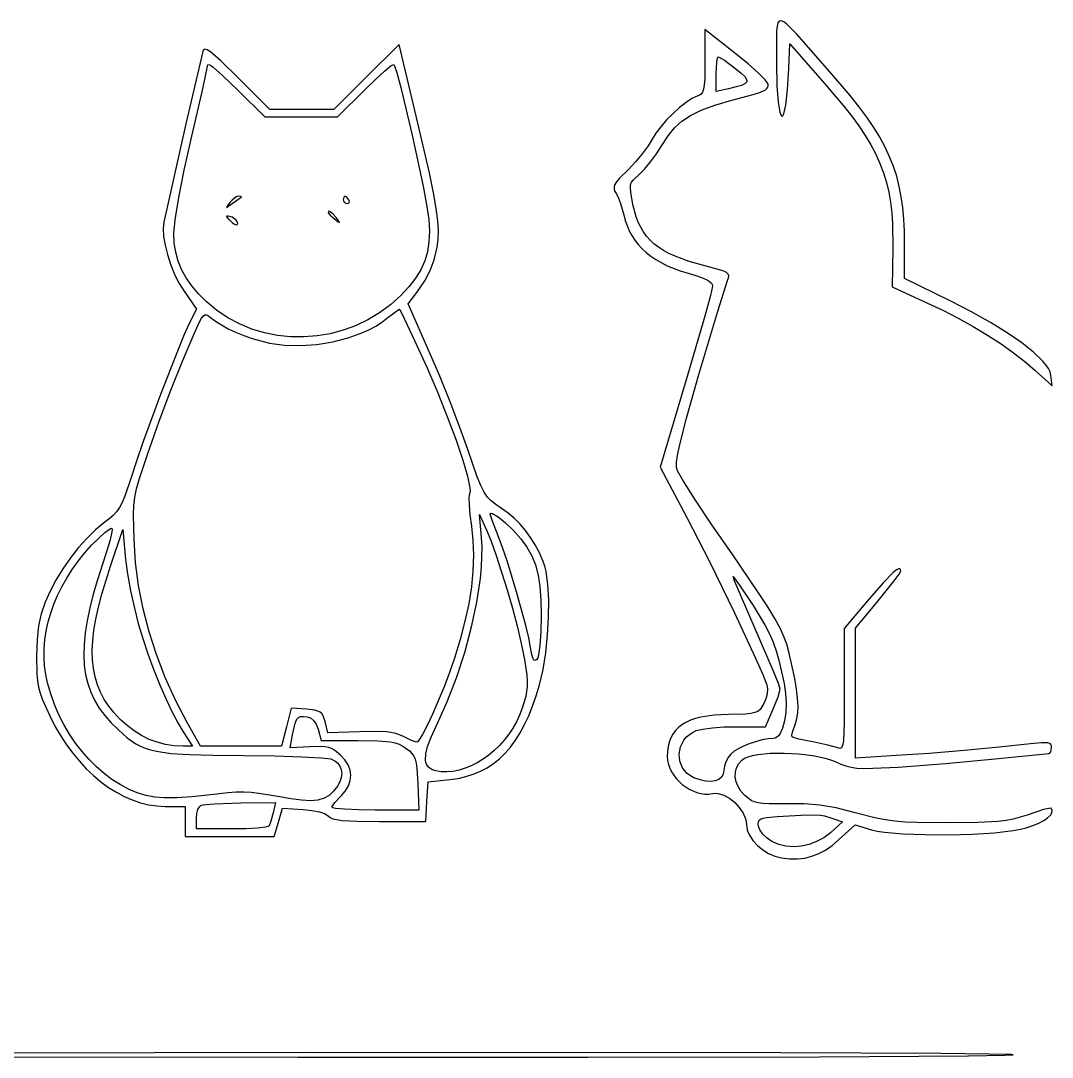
# Model space of a CAD drawing. Extents: x 45 to 603, y -200 to 395.
# Drawn here: x 241 to 603.3, y -199.7 to 164.3 of the extents above; entities that cross this region are included whole.
import ezdxf

# ---------------------------------------------------------------- set-up
doc = ezdxf.new("R2010")
doc.units = 0

msp = doc.modelspace()

# ---------------------------------------------------------------- linework, layer by layer
at = {"layer": 'Layer 1'}
for p, q in [((507.388779, 164.193605), (506.916197, 163.55191)), ((508.067552, 164.326028), (507.388779, 164.193605)), ((508.988171, 163.943751), (508.067552, 164.326028)), ((510.186295, 163.041349), (508.988171, 163.943751)), ((492.258554, 152.617908), (481.278354, 161.216888)), ((481.278354, 161.216888), (481.278354, 149.972088)), ((506.446974, 160.762405), (506.374627, 156.000922)), ((506.614147, 162.406368), (506.446974, 160.762405)), ((506.916197, 163.55191), (506.614147, 162.406368)), ((513.55768, 159.654466), (510.186295, 163.041349)), ((525.199402, 146.40045), (513.55768, 159.654466)), ((304.933, 153.544), (299.012915, 128.094333)), ((305.217164, 154.117902), (304.932932, 153.544046)), ((304.932932, 153.544046), (304.933, 153.544)), ((305.718435, 154.315042), (305.217164, 154.117902)), ((306.50496, 154.081204), (305.718435, 154.315042)), ((307.64495, 153.362126), (306.50496, 154.081204)), ((311.25818, 150.251205), (307.64495, 153.362126)), ((373.857032, 155.925286), (362.347632, 144.548186)), ((379.942462, 130.392886), (373.857032, 155.925286)), ((506.374627, 156.000922), (506.413902, 149.31087)), ((510.77964, 147.5912), (511.044224, 156.19018)), ((511.044224, 156.19018), (523.215124, 142.29948)), ((317.103832, 144.548186), (311.25818, 150.251205)), ((481.278, 149.972), (481.197385, 143.828681)), ((481.278354, 149.972088), (481.278, 149.972)), ((485.24671, 145.606356), (485.494757, 149.889308)), ((485.494757, 149.889308), (485.749006, 151.206027)), ((485.749006, 151.206027), (486.040462, 151.691786)), ((486.040462, 151.691786), (488.140598, 150.468085)), ((488.140598, 150.468085), (492.125892, 147.458446)), ((496.489819, 149.178293), (492.258554, 152.617908)), ((506.413902, 149.31087), (506.414, 149.311)), ((506.414, 149.311), (506.563604, 141.483283)), ((304.916388, 140.413995), (306.65272, 148.38457)), ((306.65272, 148.38457), (306.738761, 148.834413)), ((306.738761, 148.834413), (307.043395, 148.957145)), ((307.043395, 148.957145), (307.636385, 148.698503)), ((307.636385, 148.698503), (308.587495, 148.004229)), ((308.587495, 148.004229), (311.843133, 145.091739)), ((365.586705, 143.72335), (368.747246, 146.61517)), ((368.747246, 146.61517), (370.990014, 148.440385)), ((370.990014, 148.440385), (371.67034, 148.863873)), ((371.67034, 148.863873), (372.00495, 148.91374)), ((372.00495, 148.91374), (372.375664, 148.15051)), ((372.375664, 148.15051), (372.924276, 146.4852)), ((372.924276, 146.4852), (374.448218, 140.920409)), ((485.24671, 139.520926), (485.24671, 145.606356)), ((492.125892, 147.458446), (492.1259, 147.45845)), ((492.1259, 147.45845), (493.976697, 145.936316)), ((493.976697, 145.936316), (495.249233, 144.707189)), ((500.014155, 146.036347), (496.489819, 149.178293)), ((502.47189, 143.539331), (500.014155, 146.036347)), ((510.326176, 140.008953), (510.77964, 147.5912)), ((532.326111, 138.018533), (525.199402, 146.40045)), ((311.843133, 145.091739), (317.36842, 139.78559)), ((328.480932, 133.171086), (317.103832, 144.548186)), ((362.347632, 144.548186), (350.970532, 133.171086)), ((361.81845, 140.05018), (365.586705, 143.72335)), ((481.197385, 143.828681), (481.061734, 141.795725)), ((495.395734, 142.23524), (494.153687, 141.635533)), ((495.249233, 144.707189), (495.923353, 143.716807)), ((495.978905, 142.910911), (495.395734, 142.23524)), ((495.923353, 143.716807), (496.02971, 143.29419)), ((496.02971, 143.29419), (495.978905, 142.910911)), ((503.188385, 142.641191), (502.47189, 143.539331)), ((503.503354, 142.034508), (503.188385, 142.641191)), ((503.520148, 141.506633), (503.503354, 142.034508)), ((523.215124, 142.29948), (529.887338, 134.49786)), ((300.69958, 122.32307), (304.916388, 140.413995)), ((317.3684, 139.7856), (326.76113, 130.52516)), ((317.36842, 139.78559), (317.3684, 139.7856)), ((352.29343, 130.52516), (361.81845, 140.05018)), ((374.448218, 140.920409), (378.454191, 124.158599)), ((479.994355, 138.586606), (479.340905, 138.128744)), ((480.483473, 139.280109), (479.994355, 138.586606)), ((480.831515, 140.314675), (480.483473, 139.280109)), ((481.061734, 141.795725), (480.831515, 140.314675)), ((489.61235, 140.44697), (485.24671, 139.520926)), ((492.23261, 141.05753), (489.61235, 140.44697)), ((490.775149, 136.468705), (498.211674, 138.462628)), ((494.153687, 141.635533), (492.23261, 141.05753)), ((498.211674, 138.462628), (500.805836, 139.262583)), ((500.805836, 139.262583), (502.494625, 140.099742)), ((502.494625, 140.099742), (503.026635, 140.543901)), ((503.026635, 140.543901), (503.364859, 141.011314)), ((503.364859, 141.011314), (503.520148, 141.506633)), ((506.563604, 141.483283), (506.965905, 135.777927)), ((509.706831, 134.707192), (510.326176, 140.008953)), ((474.644803, 135.630684), (472.390934, 133.843191)), ((476.72194, 136.990295), (474.644803, 135.630684)), ((478.49987, 137.8011), (476.72194, 136.990295)), ((479.340905, 138.128744), (478.49987, 137.8011)), ((484.781952, 134.665461), (490.775149, 136.468705)), ((506.965905, 135.777927), (507.551142, 132.221285)), ((508.991369, 131.659563), (509.706831, 134.707192)), ((535.37845, 134.147708), (532.326111, 138.018533)), ((339.725732, 133.171086), (328.480932, 133.171086)), ((350.970532, 133.171086), (339.725732, 133.171086)), ((470.082805, 131.748739), (467.842891, 129.46825)), ((472.390934, 133.843191), (470.082805, 131.748739)), ((473.152385, 129.082066), (476.201564, 131.103916)), ((476.201564, 131.103916), (480.001088, 132.921122)), ((480.001088, 132.921122), (484.781952, 134.665461)), ((507.551142, 132.221285), (507.890561, 131.256968)), ((507.890561, 131.256968), (508.249551, 130.839713)), ((508.619394, 130.972813), (508.991369, 131.659563)), ((529.887338, 134.49786), (532.741593, 130.872809)), ((538.110265, 130.442763), (535.37845, 134.147708)), ((299.012915, 128.094333), (291.3069, 93.6157)), ((326.76113, 130.52516), (339.46113, 130.52516)), ((339.46113, 130.52516), (352.29343, 130.52516)), ((384.502402, 110.852981), (379.942462, 130.392886)), ((467.842891, 129.46825), (465.793664, 127.122649)), ((470.622557, 126.723801), (473.152385, 129.082066)), ((508.249551, 130.839713), (508.619394, 130.972813)), ((532.741593, 130.872809), (535.29296, 127.387674)), ((540.536672, 126.868041), (538.110265, 130.442763)), ((378.454191, 124.158599), (382.311344, 106.181359)), ((464.0576, 124.832858), (462.75717, 122.7198)), ((465.793664, 127.122649), (464.0576, 124.832858)), ((466.196974, 120.470928), (468.381084, 123.897347)), ((468.381084, 123.897347), (470.622557, 126.723801)), ((535.29296, 127.387674), (537.555196, 124.009509)), ((537.555196, 124.009509), (539.542061, 120.705372)), ((542.672786, 123.387886), (540.536672, 126.868041)), ((298.374135, 111.859625), (300.69958, 122.32307)), ((461.343299, 120.396421), (459.284504, 117.626554)), ((462.75717, 122.7198), (461.343299, 120.396421)), ((464.305613, 117.597708), (466.196974, 120.470928)), ((539.542061, 120.705372), (541.267313, 117.442319)), ((544.533723, 119.966641), (542.672786, 123.387886)), ((459.284504, 117.626554), (456.878442, 114.757459)), ((462.178605, 114.749294), (464.305613, 117.597708)), ((541.267313, 117.442319), (542.744711, 114.187405)), ((546.134597, 116.56865), (544.533723, 119.966641)), ((547.490525, 113.158256), (546.134597, 116.56865)), ((456.878442, 114.757459), (454.42277, 112.1364)), ((460.076402, 112.248147), (462.178605, 114.749294)), ((542.744711, 114.187405), (543.988015, 110.907687)), ((548.616621, 109.699802), (547.490525, 113.158256)), ((296.482773, 102.214718), (298.374135, 111.859625)), ((385.965365, 103.89448), (384.502402, 110.852981)), ((454.42277, 112.1364), (451.19402, 108.91385)), ((456.140718, 108.465397), (458.259454, 110.416728)), ((458.259454, 110.416728), (460.076402, 112.248147)), ((543.988015, 110.907687), (545.010982, 107.570222)), ((549.528002, 106.157631), (548.616621, 109.699802)), ((382.311344, 106.181359), (383.64926, 99.097281)), ((449.627186, 106.795111), (449.36622, 105.967511)), ((449.36622, 105.967511), (449.39981, 105.197272)), ((450.223017, 107.752936), (449.627186, 106.795111)), ((451.19402, 108.91385), (450.223017, 107.752936)), ((455.105897, 105.600433), (455.200207, 106.712516)), ((455.227078, 104.165891), (455.105897, 105.600433)), ((455.200207, 106.712516), (455.536362, 107.626162)), ((455.536362, 107.626162), (456.140718, 108.465397)), ((545.010982, 107.570222), (545.827373, 104.142066)), ((550.239781, 102.496088), (549.528002, 106.157631)), ((295.211529, 94.454961), (296.482773, 102.214718)), ((316.095117, 102.065962), (315.233151, 101.348693)), ((315.251752, 100.098124), (318.426762, 102.347084)), ((316.932276, 102.559991), (316.095117, 102.065962)), ((317.63301, 102.74396), (316.932276, 102.559991)), ((318.426762, 102.644741), (317.63301, 102.74396)), ((318.525981, 102.520717), (318.426762, 102.644741)), ((318.426762, 102.347084), (318.525981, 102.520717)), ((354.443365, 102.380117), (354.278, 101.421)), ((354.807168, 102.74392), (354.443365, 102.380117)), ((355.534771, 102.380117), (354.807168, 102.74392)), ((356.262378, 101.421), (355.534771, 102.380117)), ((386.953938, 98.394805), (385.965365, 103.89448)), ((449.39981, 105.197272), (449.687649, 104.41153)), ((449.687649, 104.41153), (450.18943, 103.53742)), ((450.18943, 103.53742), (450.919103, 102.063607)), ((450.919103, 102.063607), (451.661178, 100.180514)), ((456.010494, 99.833328), (455.227078, 104.165891)), ((545.827373, 104.142066), (546.450944, 100.590274)), ((550.767076, 98.679514), (550.239781, 102.496088)), ((313.267369, 98.75867), (315.251752, 100.098124)), ((313.503015, 99.223759), (313.267369, 98.75867)), ((314.458, 100.495), (313.503015, 99.223759)), ((315.233151, 101.348693), (314.458, 100.495)), ((314.458, 100.495), (314.458, 100.495)), ((354.278, 101.421), (354.393755, 100.93524)), ((354.278, 101.421), (354.278, 101.421)), ((354.393755, 100.93524), (354.707949, 100.511493)), ((354.707949, 100.511493), (355.17097, 100.211768)), ((355.17097, 100.211768), (355.73321, 100.09808)), ((355.73321, 100.09808), (356.150757, 100.211768)), ((356.150757, 100.211768), (356.39467, 100.511493)), ((356.440145, 100.93524), (356.262378, 101.421)), ((356.39467, 100.511493), (356.440145, 100.93524)), ((383.64926, 99.097281), (384.30815, 94.54174)), ((387.52083, 94.042345), (386.953938, 98.394805)), ((451.661178, 100.180514), (452.83527, 96.12907)), ((457.167517, 95.509805), (456.010494, 99.833328)), ((546.450944, 100.590274), (546.895456, 96.881903)), ((551.125001, 94.672255), (550.767076, 98.679514)), ((313.42823, 95.726091), (313.267, 95.6)), ((313.267, 95.6), (313.862314, 94.789711)), ((313.267, 95.6), (313.267, 95.6)), ((313.862313, 95.715756), (313.42823, 95.726091)), ((315.25138, 95.335416), (313.862313, 95.715756)), ((313.862314, 94.789711), (315.25138, 93.48333)), ((316.640446, 94.32669), (315.25138, 95.335416)), ((348.986006, 96.922908), (348.986, 96.9229)), ((348.986, 96.9229), (349.680535, 96.046466)), ((349.178242, 97.398329), (348.986006, 96.922908)), ((349.730146, 97.253633), (349.178242, 97.398329)), ((349.680535, 96.046466), (351.36726, 94.67394)), ((350.604513, 96.513625), (349.730146, 97.253633)), ((351.764136, 95.203108), (350.604513, 96.513625)), ((351.36726, 94.67394), (352.508278, 93.733425)), ((352.706716, 93.985609), (351.764136, 95.203108)), ((452.83527, 96.12907), (453.304978, 94.208312)), ((457.887687, 93.587467), (457.167517, 95.509805)), ((546.895456, 96.881903), (547.174668, 92.98401)), ((551.328671, 90.438652), (551.125001, 94.672255)), ((291.3069, 93.6157), (291.065311, 91.3117)), ((291.065311, 91.3117), (291.209747, 88.55346)), ((294.74644, 89.64697), (295.211529, 94.454961)), ((315.25138, 93.48333), (316.063736, 92.939692)), ((316.063736, 92.939692), (316.690056, 92.706113)), ((317.074529, 93.754115), (316.640446, 94.32669)), ((316.690056, 92.706113), (317.093133, 92.794996)), ((317.23576, 93.218746), (317.074529, 93.754115)), ((317.093133, 92.794996), (317.23576, 93.218746)), ((352.508278, 93.733425), (352.954763, 93.499848)), ((352.954763, 93.499848), (352.706716, 93.985609)), ((384.30815, 94.54174), (384.527777, 90.43087)), ((387.718751, 90.525495), (387.52083, 94.042345)), ((453.304978, 94.208312), (453.92022, 92.365458)), ((453.92022, 92.365458), (454.680804, 90.600896)), ((458.718316, 91.811052), (457.887687, 93.587467)), ((459.671419, 90.170288), (458.718316, 91.811052)), ((547.174668, 92.98401), (547.292224, 84.48788)), ((291.209747, 88.55346), (291.70455, 85.469655)), ((294.915163, 86.257743), (294.74644, 89.64697)), ((384.527777, 90.43087), (384.378432, 86.682768)), ((387.218522, 84.752186), (387.600412, 87.532644)), ((387.600412, 87.532644), (387.718751, 90.525495)), ((454.680804, 90.600896), (455.586534, 88.915014)), ((455.586534, 88.915014), (456.637217, 87.308197)), ((460.75901, 88.654904), (459.671419, 90.170288)), ((461.993105, 87.25463), (460.75901, 88.654904)), ((551.393202, 85.94305), (551.328671, 90.438652)), ((291.70455, 85.469655), (292.514062, 82.188961)), ((295.426501, 83.022002), (294.915163, 86.257743)), ((384.378432, 86.682768), (383.838413, 83.226121)), ((386.213929, 80.37417), (387.218522, 84.752186)), ((456.637217, 87.308197), (457.83266, 85.780835)), ((457.83266, 85.780835), (459.172667, 84.333313)), ((459.172667, 84.333313), (460.657046, 82.96602)), ((463.385719, 85.959196), (461.993105, 87.25463)), ((464.948866, 84.758329), (463.385719, 85.959196)), ((466.694562, 83.641759), (464.948866, 84.758329)), ((547.292224, 84.48788), (547.02764, 70.86178)), ((551.393202, 73.77215), (551.393202, 85.94305)), ((292.514062, 82.188961), (293.602629, 78.840054)), ((296.288206, 79.919591), (295.426501, 83.022002)), ((383.838413, 83.226121), (382.886014, 79.989615)), ((384.837266, 76.616262), (386.213929, 80.37417)), ((460.657046, 82.96602), (462.285602, 81.679342)), ((462.285602, 81.679342), (464.058142, 80.473668)), ((464.058142, 80.473668), (468.034395, 78.306876)), ((468.634822, 82.599217), (466.694562, 83.641759)), ((470.78166, 81.62043), (468.634822, 82.599217)), ((475.74313, 79.813042), (470.78166, 81.62043)), ((293.602629, 78.840054), (294.934592, 75.551607)), ((297.508029, 76.930355), (296.288206, 79.919591)), ((299.093722, 74.03414), (297.508029, 76.930355)), ((381.499531, 76.901937), (379.657261, 73.891774)), ((382.886014, 79.989615), (381.499531, 76.901937)), ((382.865288, 72.957566), (384.837266, 76.616262)), ((468.034395, 78.306876), (472.584255, 76.468744)), ((472.584255, 76.468744), (477.70617, 74.96237)), ((481.675094, 78.137428), (475.74313, 79.813042)), ((486.406598, 76.886855), (481.675094, 78.137428)), ((487.886356, 76.372414), (486.406598, 76.886855)), ((294.934592, 75.551607), (296.474295, 72.452298)), ((301.053037, 71.210791), (299.093722, 74.03414)), ((379.657261, 73.891774), (377.337498, 70.887813)), ((380.074752, 68.877186), (382.865288, 72.957566)), ((477.70617, 74.96237), (480.463629, 74.065263)), ((480.463629, 74.065263), (482.402533, 73.143353)), ((482.402533, 73.143353), (483.547685, 72.171833)), ((485.776133, 62.278928), (489.215734, 73.110328)), ((488.86847, 75.871926), (487.886356, 76.372414)), ((489.422701, 75.340431), (488.86847, 75.871926)), ((489.215734, 73.110328), (489.52657, 74.004591)), ((489.618813, 74.732973), (489.422701, 75.340431)), ((489.52657, 74.004591), (489.618813, 74.732973)), ((567.665102, 65.83463), (551.393202, 73.77215)), ((296.474295, 72.452298), (298.18608, 69.6708)), ((298.18608, 69.6708), (302.68401, 63.0562)), ((303.393726, 68.440152), (301.053037, 71.210791)), ((377.337498, 70.887813), (374.51854, 67.81874)), ((483.92389, 71.1259), (483.202485, 67.857878)), ((483.547685, 72.171833), (483.830355, 71.659718)), ((483.830355, 71.659718), (483.92389, 71.1259)), ((547.02764, 70.86178), (559.46304, 65.17322)), ((306.12354, 65.70207), (303.393726, 68.440152)), ((309.804275, 62.644628), (306.12354, 65.70207)), ((374.51854, 67.81874), (370.884317, 64.550969)), ((377.032032, 64.908426), (380.074752, 68.877186)), ((483.202485, 67.857878), (481.228441, 60.559089)), ((574.923081, 62.094282), (567.665102, 65.83463)), ((302.68401, 63.0562), (300.17046, 58.0291)), ((313.728793, 60.019718), (309.804275, 62.644628)), ((370.884317, 64.550969), (367.000109, 61.694029)), ((369.491436, 59.74885), (373.857076, 63.05615)), ((373.857076, 63.05615), (374.446188, 62.173514)), ((374.446188, 62.173514), (375.692626, 59.765388)), ((384.704972, 47.578126), (377.032032, 64.908426)), ((479.161534, 40.037328), (485.776133, 62.278928)), ((559.46304, 65.17322), (564.870466, 62.625821)), ((564.870466, 62.625821), (570.228284, 59.875331)), ((581.551638, 58.360137), (574.923081, 62.094282)), ((301.890186, 54.32488), (303.82289, 58.564426)), ((303.82289, 58.564426), (304.534217, 59.852465)), ((304.534217, 59.852465), (305.147876, 60.658361)), ((305.147876, 60.658361), (305.718127, 61.036376)), ((305.718127, 61.036376), (306.29923, 61.040769)), ((306.29923, 61.040769), (306.945446, 60.7258)), ((306.945446, 60.7258), (307.711036, 60.14573)), ((307.711036, 60.14573), (309.406284, 58.804208)), ((309.406284, 58.804208), (311.475152, 57.475087)), ((317.861824, 57.82579), (313.728793, 60.019718)), ((362.901187, 59.249468), (358.622818, 57.218837)), ((367.000109, 61.694029), (362.901187, 59.249468)), ((365.661701, 57.100427), (367.674819, 58.379099)), ((367.674819, 58.379099), (369.491436, 59.74885)), ((375.692626, 59.765388), (379.413336, 51.81135)), ((481.228441, 60.559089), (474.66345, 38.1852)), ((570.228284, 59.875331), (575.46208, 56.96671)), ((587.454655, 54.700407), (581.551638, 58.360137)), ((300.17046, 58.0291), (298.426635, 54.173253)), ((311.475152, 57.475087), (313.85718, 56.183173)), ((313.85718, 56.183173), (316.491908, 54.95327)), ((316.491908, 54.95327), (319.318878, 53.810184)), ((322.168099, 56.061293), (317.861824, 57.82579)), ((326.61235, 54.724678), (322.168099, 56.061293)), ((331.159308, 53.814394), (326.61235, 54.724678)), ((354.200273, 55.603687), (349.668819, 54.405567)), ((358.622818, 57.218837), (354.200273, 55.603687)), ((356.055044, 52.981806), (361.128127, 54.833377)), ((361.128127, 54.833377), (363.472623, 55.917099)), ((363.472623, 55.917099), (365.661701, 57.100427)), ((575.46208, 56.96671), (580.49744, 53.944916)), ((592.536014, 51.183306), (587.454655, 54.700407)), ((298.426635, 54.173253), (296.017732, 48.340777)), ((297.820129, 44.733733), (301.890186, 54.32488)), ((319.318878, 53.810184), (322.277629, 52.778718)), ((322.277629, 52.778718), (325.307701, 51.883679)), ((325.307701, 51.883679), (328.348636, 51.14987)), ((328.348636, 51.14987), (330.955917, 50.705775)), ((335.773702, 53.328891), (331.159308, 53.814394)), ((340.420265, 53.266619), (335.773702, 53.328891)), ((345.063727, 53.626028), (340.420265, 53.266619)), ((344.947684, 50.661528), (350.606786, 51.579821)), ((349.668819, 54.405567), (345.063727, 53.626028)), ((350.606786, 51.579821), (356.055044, 52.981806)), ((379.4133, 51.8114), (383.57455, 42.672411)), ((379.413336, 51.81135), (379.4133, 51.8114)), ((580.49744, 53.944916), (585.25995, 50.854911)), ((596.699597, 47.877046), (592.536014, 51.183306)), ((296.017732, 48.340777), (290.066655, 33.009374)), ((330.955917, 50.705775), (333.654277, 50.412446)), ((333.654277, 50.412446), (339.24207, 50.261035)), ((339.24207, 50.261035), (344.947684, 50.661528)), ((388.132165, 39.551683), (384.704972, 47.578126)), ((585.25995, 50.854911), (589.675196, 47.741653)), ((589.675196, 47.741653), (593.668764, 44.650103)), ((599.849284, 44.849838), (596.699597, 47.877046)), ((293.737683, 34.547255), (297.820129, 44.733733)), ((593.668764, 44.650103), (597.16624, 41.62522)), ((601.013881, 43.462195), (599.849284, 44.849838)), ((383.57455, 42.672411), (387.452095, 33.617134)), ((597.16624, 41.62522), (603.25167, 36.06896)), ((601.888959, 42.169895), (601.013881, 43.462195)), ((602.462504, 40.981465), (601.888959, 42.169895)), ((602.722502, 39.90543), (602.462504, 40.981465)), ((391.7826, 30.49587), (388.132165, 39.551683)), ((474.66345, 38.1852), (465.5353, 7.4935)), ((474.820705, 24.81339), (479.161534, 40.037328)), ((603.25167, 36.06896), (602.722502, 39.90543)), ((290.066655, 33.009374), (284.041155, 16.561759)), ((289.630439, 23.666239), (293.737683, 34.547255)), ((387.452095, 33.617134), (390.935865, 24.952528)), ((395.234595, 21.514485), (391.7826, 30.49587)), ((285.485986, 11.99148), (289.630439, 23.666239)), ((390.935865, 24.952528), (393.915788, 16.98555)), ((472.315425, 14.984496), (474.820705, 24.81339)), ((398.066472, 13.711326), (395.234595, 21.514485)), ((284.041155, 16.561759), (281.539224, 9.334018)), ((393.915788, 16.98555), (396.281793, 10.02316)), ((471.658099, 11.686236), (472.315425, 14.984496)), ((282.567294, 3.208535), (285.485986, 11.99148)), ((401.338637, 4.180075), (398.066472, 13.711326)), ((471.34804, 9.248393), (471.658099, 11.686236)), ((281.539224, 9.334018), (279.66516, 3.5248)), ((396.281793, 10.02316), (397.923811, 4.372316)), ((465.5353, 7.4935), (474.92803, -10.1013)), ((471.348041, 7.508184), (471.34804, 9.248393)), ((471.620894, 6.302828), (471.348041, 7.508184)), ((397.923811, 4.372316), (398.73177, 0.339976)), ((402.570867, 1.077147), (401.338637, 4.180075)), ((473.501889, 2.943845), (471.620894, 6.302828)), ((279.66516, 3.5248), (277.600164, -2.653658)), ((281.672256, -0.061304), (282.567294, 3.208535)), ((398.73177, 0.339976), (398.788581, -0.97333)), ((403.705428, -1.221174), (402.570867, 1.077147)), ((477.739357, -3.701759), (473.501889, 2.943845)), ((277.600164, -2.653658), (276.686264, -4.844488)), ((280.762748, -5.946759), (281.087277, -3.007132)), ((281.087277, -3.007132), (281.672256, -0.061304)), ((398.5956, -1.7669), (398.4199, -3.098088)), ((398.4199, -3.098088), (398.479845, -5.669513)), ((398.788581, -0.97333), (398.5956, -1.7669)), ((404.870995, -2.942783), (403.705428, -1.221174)), ((406.196241, -4.315573), (404.870995, -2.942783)), ((275.74601, -6.612088), (274.700336, -8.088232)), ((276.686264, -4.844488), (275.74601, -6.612088)), ((280.64906, -9.197993), (280.762748, -5.946759)), ((398.479845, -5.669513), (398.763032, -9.133907)), ((407.809842, -5.567439), (406.196241, -4.315573)), ((409.840472, -6.926274), (407.809842, -5.567439)), ((412.15351, -8.563402), (409.840472, -6.926274)), ((483.713167, -12.654195), (477.739357, -3.701759)), ((271.976466, -10.693262), (270.14014, -12.0857)), ((273.470176, -9.404698), (271.976466, -10.693262)), ((274.700336, -8.088232), (273.470176, -9.404698)), ((280.855766, -17.90652), (280.64906, -9.197993)), ((398.763032, -9.133907), (399.25706, -13.144)), ((402.828908, -17.1127), (402.167448, -9.04289)), ((402.167448, -9.04289), (404.813288, -14.99603)), ((405.87171, -8.91072), (406.082809, -8.623398)), ((406.715071, -11.457344), (405.87171, -8.91072)), ((406.082809, -8.623398), (406.667529, -8.72055)), ((406.667529, -8.72055), (408.666378, -9.869837)), ((408.666378, -9.869837), (411.285345, -11.961706)), ((414.330123, -10.398963), (412.15351, -8.563402)), ((416.370312, -12.432957), (414.330123, -10.398963)), ((474.92803, -10.1013), (482.900689, -25.585673)), ((267.251421, -14.467729), (264.294487, -17.375308)), ((270.14014, -12.0857), (267.251421, -14.467729)), ((270.569643, -15.376346), (272.194355, -14.179518)), ((272.194355, -14.179518), (272.732308, -13.927596)), ((272.52084, -27.16691), (276.88648, -14.33461)), ((272.732308, -13.927596), (273.05012, -13.937674)), ((273.114199, -14.325765), (273.017046, -15.15724)), ((273.05012, -13.937674), (273.114199, -14.325765)), ((276.88648, -14.33461), (277.812524, -24.91801)), ((399.25706, -13.144), (399.815167, -18.161534)), ((408.64984, -16.58366), (406.715071, -11.457344)), ((411.285345, -11.961706), (413.94152, -14.59928)), ((418.274076, -14.665386), (416.370312, -12.432957)), ((490.803194, -22.933672), (483.713167, -12.654195)), ((264.294487, -17.375308), (261.349954, -20.701467)), ((265.90635, -19.890814), (268.399227, -17.342124)), ((268.399227, -17.342124), (270.569643, -15.376346)), ((272.388659, -17.939501), (271.264176, -21.862774)), ((273.017046, -15.15724), (272.388659, -17.939501)), ((281.369702, -25.964705), (280.855766, -17.90652)), ((399.815167, -18.161534), (400.001202, -23.394562)), ((403.00527, -20.371426), (402.828908, -17.1127)), ((404.813288, -14.99603), (406.169281, -18.460421)), ((410.196775, -20.713384), (408.64984, -16.58366)), ((413.9415, -14.5992), (416.603102, -17.603673)), ((413.94152, -14.59928), (413.9415, -14.5992)), ((416.603102, -17.603673), (418.763958, -20.552334)), ((420.041414, -17.096252), (418.274076, -14.665386)), ((421.672326, -19.725554), (420.041414, -17.096252)), ((261.349954, -20.701467), (258.498438, -24.339235)), ((263.443407, -22.661159), (265.90635, -19.890814)), ((402.993268, -23.878199), (403.00527, -20.371426)), ((406.169281, -18.460421), (407.922151, -23.462705)), ((411.897189, -25.73453), (410.196775, -20.713384)), ((418.763958, -20.552334), (420.469027, -23.57541)), ((423.166812, -22.553294), (421.672326, -19.725554)), ((258.498438, -24.339235), (255.820552, -28.181643)), ((261.166306, -25.508825), (263.443407, -22.661159)), ((271.264176, -21.862774), (269.74282, -26.505374)), ((277.812524, -24.91801), (278.533929, -29.957503)), ((400.001202, -23.394562), (399.815167, -28.847734)), ((402.799879, -27.605115), (402.993268, -23.878199)), ((407.922151, -23.462705), (411.824768, -35.50133)), ((420.469027, -23.57541), (421.763266, -26.803125)), ((424.524872, -25.579474), (423.166812, -22.553294)), ((500.082243, -36.549421), (490.803194, -22.933672)), ((255.820552, -28.181643), (253.396914, -32.121719)), ((257.181259, -31.398141), (259.077955, -28.424318)), ((259.077955, -28.424318), (261.166306, -25.508825)), ((269.74283, -26.50544), (267.969578, -31.964103)), ((269.478129, -37.076922), (272.52084, -27.16691)), ((269.74282, -26.505374), (269.74283, -26.50544)), ((282.412285, -34.052347), (281.369702, -25.964705)), ((399.815167, -28.847734), (399.25706, -34.5257)), ((402.43208, -31.524267), (402.799879, -27.605115)), ((415.380185, -37.10543), (411.897189, -25.73453)), ((421.763266, -26.803125), (422.691636, -30.365706)), ((425.052135, -27.164081), (424.524872, -25.579474)), ((425.49355, -29.066109), (425.052135, -27.164081)), ((426.122714, -33.678252), (425.49355, -29.066109)), ((482.900689, -25.585673), (491.679499, -43.587712)), ((548.57704, -28.528362), (547.391065, -29.432444)), ((549.412649, -28.165334), (548.57704, -28.528362)), ((549.701973, -28.183324), (549.412649, -28.165334)), ((549.443655, -30.054644), (550.069974, -29.019032)), ((549.907193, -28.332508), (549.701973, -28.183324)), ((550.069974, -29.019032), (549.907193, -28.332508)), ((253.396914, -32.121719), (251.308138, -36.052495)), ((255.479127, -34.420798), (257.181259, -31.398141)), ((267.969578, -31.964103), (266.470924, -37.09139)), ((278.533929, -29.957503), (279.615003, -35.865154)), ((401.201156, -39.827661), (402.43208, -31.524267)), ((422.691636, -30.365706), (423.299094, -34.393378)), ((491.698011, -32.379944), (491.199852, -30.871)), ((491.199852, -30.871), (493.366134, -33.880645)), ((493.399203, -36.493375), (491.698011, -32.379944)), ((542.132454, -39.337832), (547.738329, -32.342889)), ((547.391065, -29.432444), (543.930811, -32.907178)), ((547.738329, -32.342889), (549.443655, -30.054644)), ((251.308138, -36.052495), (249.63484, -39.867)), ((253.974464, -37.482796), (255.479127, -34.420798)), ((279.615003, -35.865154), (280.91932, -41.921633)), ((283.978864, -42.149291), (282.412285, -34.052347)), ((399.25706, -34.5257), (398.326882, -40.433109)), ((411.824768, -35.50133), (411.82483, -35.5013)), ((411.82483, -35.5013), (413.650048, -41.911254)), ((423.299094, -34.393378), (423.630599, -39.016368)), ((426.420113, -39.12755), (426.122714, -33.678252)), ((493.366134, -33.880645), (498.211332, -41.0575)), ((543.930811, -32.907178), (538.957474, -38.676352)), ((249.63484, -39.867), (248.210635, -43.974257)), ((252.670177, -40.574637), (253.974464, -37.482796)), ((266.470924, -37.09139), (265.24861, -41.906291)), ((268.318766, -41.567806), (269.478129, -37.076922)), ((399.356308, -48.565137), (401.201156, -39.827661)), ((418.342283, -48.005045), (415.380185, -37.10543)), ((423.630599, -39.016368), (423.73111, -44.3649)), ((426.3935, -45.125649), (426.420113, -39.12755)), ((499.269662, -50.0533), (493.399203, -36.493375)), ((503.321073, -41.548868), (500.082243, -36.549421)), ((538.957474, -38.676352), (530.226204, -49.127452)), ((534.194934, -48.995152), (542.132454, -39.337832)), ((251.569174, -43.686826), (252.670177, -40.574637)), ((265.24861, -41.906291), (264.304382, -46.427799)), ((267.402798, -45.774597), (268.318766, -41.567806)), ((280.91932, -41.921633), (282.310454, -47.40761)), ((286.064791, -50.235382), (283.978864, -42.149291)), ((398.326882, -40.433109), (397.024632, -46.574612)), ((413.650048, -41.911254), (415.413252, -48.68087)), ((491.679499, -43.587712), (499.09405, -59.530945)), ((498.211332, -41.0575), (498.21133, -41.05755)), ((498.21133, -41.05755), (502.455007, -48.033902)), ((505.801807, -45.638287), (503.321073, -41.548868)), ((248.210635, -43.974257), (247.27012, -48.217948)), ((249.988643, -49.934268), (250.67436, -46.809869)), ((250.67436, -46.809869), (251.569174, -43.686826)), ((264.304382, -46.427799), (263.639983, -50.674905)), ((266.731777, -49.716287), (267.402798, -45.774597)), ((397.024632, -46.574612), (395.350312, -52.954859)), ((423.73111, -44.3649), (423.633958, -50.301502)), ((426.050625, -51.384195), (426.3935, -45.125649)), ((507.65622, -49.039373), (505.801807, -45.638287)), ((247.27012, -48.217948), (246.751285, -52.98254)), ((249.51493, -53.050529), (249.988643, -49.934268)), ((263.639983, -50.674905), (263.257156, -54.666598)), ((266.307252, -53.411866), (266.731777, -49.716287)), ((282.310454, -47.40761), (282.31053, -47.40754)), ((282.31053, -47.40754), (283.855142, -52.576747)), ((288.665414, -58.290466), (286.064791, -50.235382)), ((396.953347, -57.513453), (399.356308, -48.565137)), ((415.413252, -48.68087), (416.903603, -54.979201)), ((419.391576, -52.437085), (418.342283, -48.005045)), ((423.633958, -50.301502), (423.350771, -55.04748)), ((505.239339, -63.910915), (499.269662, -50.0533)), ((502.455007, -48.033902), (504.004011, -51.012793)), ((509.016089, -51.97382), (507.65622, -49.039373)), ((530.226204, -49.127452), (530.226204, -70.558752)), ((534.194934, -71.749352), (534.194934, -48.995152)), ((246.751285, -52.98254), (246.59212, -58.6525)), ((249.256126, -56.149156), (249.51493, -53.050529)), ((266.130774, -56.880327), (266.307252, -53.411866)), ((283.855142, -52.576747), (285.663301, -57.95369)), ((395.350312, -52.954859), (393.30392, -59.5785)), ((420.02694, -55.74206), (419.391576, -52.437085)), ((425.399242, -57.614833), (426.050625, -51.384195)), ((504.004011, -51.012793), (505.27241, -53.906412)), ((505.27241, -53.906412), (506.336167, -56.905449)), ((510.013188, -54.663322), (509.016089, -51.97382)), ((249.21514, -59.220654), (249.256126, -56.149156)), ((263.257156, -54.666598), (263.157647, -58.421871)), ((266.203894, -60.14066), (266.130774, -56.880327)), ((285.663301, -57.95369), (287.663695, -63.374039)), ((394.048086, -66.449364), (396.953347, -57.513453)), ((416.903603, -54.979201), (417.91026, -59.9753)), ((420.45275, -58.282478), (420.02694, -55.74206)), ((423.350771, -55.04748), (422.893951, -58.354792)), ((424.4471, -63.529211), (425.399242, -57.614833)), ((506.336167, -56.905449), (507.271247, -60.200592)), ((510.779294, -57.329572), (510.013188, -54.663322)), ((512.823618, -66.670657), (510.779294, -57.329572)), ((246.59212, -58.6525), (246.645864, -65.029402)), ((249.394877, -62.255526), (249.21514, -59.220654)), ((263.157647, -58.421871), (263.343199, -61.959715)), ((266.528162, -63.211857), (266.203894, -60.14066)), ((291.776085, -66.294387), (288.665414, -58.290466)), ((393.30392, -59.5785), (391.579474, -64.530399)), ((417.91026, -59.9753), (418.69781, -65.488161)), ((420.952977, -59.7935), (420.45275, -58.282478)), ((421.238749, -60.182367), (420.952977, -59.7935)), ((421.552426, -60.337138), (421.238749, -60.182367)), ((421.897109, -60.265565), (421.552426, -60.337138)), ((422.2759, -59.9754), (421.897109, -60.265565)), ((422.604304, -59.391437), (422.2759, -59.9754)), ((422.893951, -58.354792), (422.604304, -59.391437)), ((499.09405, -59.530945), (501.611474, -65.300362)), ((507.271247, -60.200592), (509.05923, -68.44195)), ((246.645864, -65.029402), (246.847919, -67.477582)), ((249.798245, -65.244278), (249.394877, -62.255526)), ((250.42815, -68.177414), (249.798245, -65.244278)), ((263.343199, -61.959715), (263.815556, -65.29912)), ((263.815556, -65.29912), (264.576461, -68.459079)), ((267.105128, -66.11291), (266.528162, -63.211857)), ((287.663695, -63.374039), (289.78501, -68.673465)), ((391.579474, -64.530399), (389.653487, -69.601673)), ((418.69781, -65.488161), (418.856715, -67.595797)), ((423.201952, -68.838974), (424.4471, -63.529211)), ((501.611474, -65.300362), (502.97393, -68.8389)), ((507.064556, -68.433651), (505.239339, -63.910915)), ((246.847919, -67.477582), (247.220507, -69.682362)), ((251.540491, -72.022773), (250.42815, -68.177414)), ((264.576461, -68.459079), (265.62766, -71.458581)), ((267.936344, -68.86281), (267.105128, -66.11291)), ((269.02336, -71.480547), (267.936344, -68.86281)), ((289.78501, -68.673465), (291.955934, -73.687638)), ((295.392152, -74.22699), (291.776085, -66.294387)), ((390.696336, -75.149628), (394.048086, -66.449364)), ((418.856715, -67.595797), (418.85284, -69.450735)), ((422.018467, -72.726246), (423.201952, -68.838974)), ((502.97393, -68.8389), (503.19924, -70.300315)), ((507.736352, -70.4263), (507.064556, -68.433651)), ((509.05923, -68.44195), (509.578063, -71.892652)), ((513.45588, -70.410235), (512.823618, -66.670657)), ((247.220507, -69.682362), (247.803935, -71.831329)), ((247.803935, -71.831329), (248.638512, -74.112067)), ((252.883825, -75.760192), (251.540491, -72.022773)), ((265.62766, -71.458581), (266.970896, -74.316618)), ((270.367726, -73.985115), (269.02336, -71.480547)), ((389.653487, -69.601673), (385.63098, -79.141162)), ((418.681532, -71.18785), (418.338142, -72.942016)), ((418.85284, -69.450735), (418.681532, -71.18785)), ((420.747581, -76.354037), (422.018467, -72.726246)), ((503.089685, -71.997374), (502.657668, -73.768845)), ((503.19924, -70.300315), (503.089685, -71.997374)), ((506.959136, -73.07214), (507.736352, -70.4263)), ((509.578063, -71.892652), (509.762032, -75.310795)), ((513.838545, -73.618057), (513.45588, -70.410235)), ((530.226204, -70.558752), (530.17246, -82.264527)), ((534.194934, -94.635852), (534.194934, -71.749352)), ((248.638512, -74.112067), (251.22234, -79.8192)), ((254.444199, -79.374748), (252.883825, -75.760192)), ((266.970896, -74.316618), (268.607913, -77.052182)), ((271.970992, -76.395504), (270.367726, -73.985115)), ((273.83471, -78.730705), (271.970992, -76.395504)), ((291.955934, -73.687638), (294.105154, -78.252227)), ((299.508966, -82.06812), (295.392152, -74.22699)), ((386.953908, -83.391), (390.696336, -75.149628)), ((418.338142, -72.942016), (417.116508, -77.041)), ((419.385613, -79.726418), (420.747581, -76.354037)), ((501.91559, -75.4535), (501.267565, -76.638443)), ((502.657668, -73.768845), (501.91559, -75.4535)), ((505.090512, -77.70236), (506.959136, -73.07214)), ((509.762032, -75.310795), (509.635941, -78.564604)), ((513.979364, -76.360787), (513.838545, -73.618057)), ((513.886087, -78.705089), (513.979364, -76.360787)), ((251.22234, -79.8192), (253.034443, -83.358717)), ((256.207661, -82.851519), (254.444199, -79.374748)), ((268.607913, -77.052182), (270.540455, -79.684262)), ((270.540455, -79.684262), (272.770266, -82.231851)), ((275.96043, -81.00971), (273.83471, -78.730705)), ((294.105154, -78.252227), (296.161357, -82.202905)), ((336.021486, -77.04103), (334.301686, -83.65563)), ((341.445456, -77.437906), (336.021486, -77.04103)), ((338.71491, -80.255874), (339.431665, -79.996974)), ((339.431665, -79.996974), (340.328253, -79.955114)), ((340.328253, -79.955114), (341.444984, -80.083786)), ((344.337276, -77.803779), (341.445456, -77.437906)), ((345.345228, -78.086709), (344.337276, -77.803779)), ((346.125286, -78.47971), (345.345228, -78.086709)), ((346.72551, -79.015338), (346.125286, -78.47971)), ((347.193958, -79.726149), (346.72551, -79.015338)), ((347.927766, -81.803546), (347.193958, -79.726149)), ((385.63098, -79.141162), (383.751501, -83.128784)), ((416.198248, -79.483816), (415.091046, -81.843304)), ((417.116508, -77.041), (416.198248, -79.483816)), ((417.928882, -82.847457), (419.385613, -79.726418)), ((484.355846, -79.546803), (479.880654, -80.228416)), ((489.61239, -79.28997), (484.355846, -79.546803)), ((495.515947, -79.137007), (489.61239, -79.28997)), ((497.435223, -78.959756), (495.515947, -79.137007)), ((498.839796, -78.661581), (497.435223, -78.959756)), ((499.859894, -78.202176), (498.839796, -78.661581)), ((500.625742, -77.541232), (499.859894, -78.202176)), ((501.267565, -76.638443), (500.625742, -77.541232)), ((502.576962, -83.6555), (505.090512, -77.70236)), ((509.635941, -78.564604), (509.224595, -81.522306)), ((513.566467, -80.71763), (513.886087, -78.705089)), ((253.034443, -83.358717), (254.991113, -86.728865)), ((258.160258, -86.175586), (256.207661, -82.851519)), ((272.770266, -82.231851), (275.29909, -84.71394)), ((278.347652, -83.19847), (275.96043, -81.00971)), ((280.844936, -85.100425), (278.347652, -83.19847)), ((296.161357, -82.202905), (298.05323, -85.37534)), ((304.139186, -90.40252), (299.508966, -82.06812)), ((334.301686, -83.65563), (332.581886, -90.40252)), ((336.417884, -86.433806), (337.240576, -82.799911)), ((337.240576, -82.799911), (337.659674, -81.610834)), ((337.659674, -81.610834), (338.137683, -80.778325)), ((338.137683, -80.778325), (338.71491, -80.255874)), ((341.444984, -80.083786), (342.734832, -80.524071)), ((342.734832, -80.524071), (343.826241, -81.423244)), ((343.826241, -81.423244), (344.719212, -82.744098)), ((344.719212, -82.744098), (345.413744, -84.449426)), ((348.85381, -85.772306), (347.927766, -81.803546)), ((383.751501, -83.128784), (382.104567, -86.274595)), ((385.150136, -87.242186), (386.953908, -83.391)), ((415.091046, -81.843304), (413.810599, -84.107448)), ((416.373705, -85.721224), (417.928882, -82.847457)), ((473.175103, -82.927999), (471.948301, -83.892607)), ((474.578638, -82.081215), (473.175103, -82.927999)), ((476.162008, -81.350314), (474.578638, -82.081215)), ((477.928313, -80.733361), (476.162008, -81.350314)), ((479.880654, -80.228416), (477.928313, -80.733361)), ((483.907188, -83.969694), (487.964847, -83.694775)), ((487.964847, -83.694775), (492.258162, -83.6555)), ((492.258162, -83.6555), (502.576962, -83.6555)), ((509.224595, -81.522306), (508.5528, -84.052126)), ((512.002988, -85.524323), (513.028254, -82.465072)), ((513.028254, -82.465072), (513.566467, -80.71763)), ((530.17246, -82.264527), (529.895474, -88.600077)), ((254.991113, -86.728865), (257.081883, -89.921506)), ((260.288038, -89.332025), (258.160258, -86.175586)), ((275.29909, -84.71394), (278.434308, -87.449954)), ((283.450734, -86.714025), (280.844936, -85.100425)), ((286.163496, -88.03772), (283.450734, -86.714025)), ((298.05323, -85.37534), (301.36053, -90.40244)), ((335.624132, -91.064026), (336.417884, -86.433806)), ((345.413744, -84.449426), (345.41383, -84.44934)), ((345.41383, -84.44934), (346.47217, -88.4181)), ((359.96631, -85.37543), (348.85381, -85.772306)), ((365.431636, -85.232801), (359.96631, -85.37543)), ((369.557497, -85.425037), (365.431636, -85.232801)), ((372.691165, -85.989345), (369.557497, -85.425037)), ((375.17991, -86.96293), (372.691165, -85.989345)), ((378.255696, -88.46775), (375.17991, -86.96293)), ((382.104567, -86.274595), (380.7987, -88.338299)), ((383.909122, -90.487209), (385.150136, -87.242186)), ((412.372604, -86.264234), (410.792756, -88.301648)), ((413.810599, -84.107448), (412.372604, -86.264234)), ((414.716402, -88.351788), (416.373705, -85.721224)), ((470.012498, -86.183041), (469.297295, -87.512743)), ((470.895133, -84.976975), (470.012498, -86.183041)), ((471.948301, -83.892607), (470.895133, -84.976975)), ((473.906734, -88.362191), (474.738274, -87.324494)), ((474.738274, -87.324494), (475.737634, -86.399777)), ((475.737634, -86.399777), (476.903651, -85.610323)), ((476.903651, -85.610323), (478.235162, -84.97842)), ((478.235162, -84.97842), (480.519267, -84.418246)), ((480.519267, -84.418246), (483.907188, -83.969694)), ((506.527077, -87.301023), (505.896623, -87.639923)), ((507.111023, -86.756321), (506.527077, -87.301023)), ((507.645359, -86.02229), (507.111023, -86.756321)), ((508.5528, -84.052126), (507.645359, -86.02229)), ((511.837622, -86.576459), (512.002988, -85.524323)), ((511.969914, -87.095292), (511.837622, -86.576459)), ((512.695456, -87.459097), (511.969914, -87.095292)), ((257.081883, -89.921506), (259.29629, -92.9285)), ((262.577049, -92.305916), (260.288038, -89.332025)), ((278.434308, -87.449954), (281.454806, -89.561199)), ((281.454806, -89.561199), (283.045089, -90.40821)), ((283.045089, -90.40821), (284.754358, -91.129841)), ((288.981676, -89.069959), (286.163496, -88.03772)), ((291.903723, -89.809193), (288.981676, -89.069959)), ((294.928091, -90.25387), (291.903723, -89.809193)), ((298.05323, -90.40244), (294.928091, -90.25387)), ((301.36053, -90.40244), (298.05323, -90.40244)), ((318.426686, -90.40252), (304.139186, -90.40252)), ((332.581886, -90.40252), (318.426686, -90.40252)), ((342.635612, -90.66715), (335.624132, -91.064026)), ((346.430766, -90.545192), (342.635612, -90.66715)), ((347.863249, -90.646219), (346.430766, -90.545192)), ((346.47217, -88.4181), (359.56907, -88.4181)), ((349.084888, -90.882122), (347.863249, -90.646219)), ((350.170099, -91.273056), (349.084888, -90.882122)), ((359.56907, -88.4181), (366.417239, -88.517319)), ((366.417239, -88.517319), (370.89657, -88.914195)), ((370.89657, -88.914195), (372.530847, -89.270763)), ((372.530847, -89.270763), (373.912426, -89.757556)), ((373.912426, -89.757556), (375.154477, -90.393177)), ((375.154477, -90.393177), (376.37017, -91.19623)), ((379.94242, -89.0796), (378.255696, -88.46775)), ((380.307579, -88.889269), (379.94242, -89.0796)), ((380.7987, -88.338299), (380.307579, -88.889269)), ((383.235518, -93.164824), (383.909122, -90.487209)), ((409.086754, -90.207673), (407.270292, -91.970295)), ((410.792756, -88.301648), (409.086754, -90.207673)), ((411.08069, -92.899586), (412.953291, -90.743219)), ((412.953291, -90.743219), (414.716402, -88.351788)), ((468.356782, -90.550807), (468.125271, -92.263045)), ((468.746423, -88.968019), (468.356782, -90.550807)), ((469.297295, -87.512743), (468.746423, -88.968019)), ((472.430658, -91.930295), (472.751763, -90.687377)), ((472.751763, -90.687377), (473.244176, -89.49058)), ((473.244176, -89.49058), (473.906734, -88.362191)), ((495.047625, -90.359755), (493.167634, -91.272621)), ((497.119857, -89.525954), (495.047625, -90.359755)), ((501.419357, -88.250577), (497.119857, -89.525954)), ((503.435782, -87.886516), (501.419357, -88.250577)), ((505.22276, -87.75655), (503.435782, -87.886516)), ((505.896623, -87.639923), (505.22276, -87.75655)), ((514.301565, -87.922119), (512.695456, -87.459097)), ((519.113684, -88.947382), (514.301565, -87.922119)), ((524.388824, -90.104936), (519.113684, -88.947382)), ((527.977244, -91.064052), (524.388824, -90.104936)), ((529.619005, -90.215232), (529.221613, -91.041289)), ((529.895474, -88.600077), (529.619005, -90.215232)), ((584.554786, -90.807653), (572.377722, -91.956939)), ((595.578434, -89.608758), (584.554786, -90.807653)), ((599.414899, -89.220151), (595.578434, -89.608758)), ((601.663863, -89.278028), (599.414899, -89.220151)), ((602.317055, -89.489902), (601.663863, -89.278028)), ((602.722199, -89.832), (602.317055, -89.489902)), ((602.928906, -90.310525), (602.722199, -89.832)), ((602.916504, -91.764703), (602.986784, -90.931678)), ((602.986784, -90.931678), (602.928906, -90.310525)), ((259.29629, -92.9285), (261.623869, -95.741708)), ((265.013338, -95.082336), (262.577049, -92.305916)), ((284.754358, -91.129841), (286.631834, -91.736362)), ((286.631834, -91.736362), (288.726738, -92.238045)), ((288.726738, -92.238045), (293.765717, -92.967977)), ((293.765717, -92.967977), (300.26507, -93.401803)), ((300.26507, -93.401803), (308.61857, -93.621689)), ((308.61857, -93.621689), (319.21999, -93.7098)), ((319.21999, -93.7098), (330.266378, -93.877232)), ((330.266378, -93.877232), (339.72524, -94.156286)), ((339.72524, -94.156286), (346.604403, -94.509754)), ((346.604403, -94.509754), (349.91169, -94.90043)), ((351.193297, -91.839172), (350.170099, -91.273056)), ((353.351312, -93.57757), (351.193297, -91.839172)), ((354.876547, -95.227588), (353.351312, -93.57757)), ((376.37017, -91.19623), (377.517648, -92.088426)), ((377.517648, -92.088426), (378.406226, -92.951167)), ((378.406226, -92.951167), (379.074663, -93.891423)), ((379.074663, -93.891423), (379.561715, -95.016166)), ((383.133973, -95.31379), (383.235518, -93.164824)), ((405.359068, -93.5775), (403.368778, -95.017272)), ((407.270292, -91.970295), (405.359068, -93.5775)), ((409.094917, -94.82496), (411.08069, -92.899586)), ((468.125271, -92.263045), (468.04879, -94.10667)), ((468.04879, -94.10667), (468.148623, -95.467314)), ((472.282023, -93.19705), (472.430658, -91.930295)), ((472.307021, -94.465355), (472.282023, -93.19705)), ((472.506816, -95.712926), (472.307021, -94.465355)), ((489.455211, -94.385617), (488.65319, -95.87597)), ((490.40606, -93.18052), (489.455211, -94.385617)), ((491.585305, -92.225795), (490.40606, -93.18052)), ((493.167634, -91.272621), (491.585305, -92.225795)), ((495.156221, -94.67393), (496.428401, -94.142598)), ((496.428401, -94.142598), (498.014904, -93.702347)), ((498.014904, -93.702347), (499.871352, -93.352206)), ((499.871352, -93.352206), (504.216576, -92.918381)), ((504.216576, -92.918381), (509.109054, -92.833372)), ((509.109054, -92.833372), (514.193767, -93.089429)), ((514.193767, -93.089429), (519.115698, -93.6788)), ((519.115698, -93.6788), (523.519829, -94.593733)), ((523.519829, -94.593733), (525.416775, -95.170864)), ((528.681594, -91.262734), (527.977244, -91.064052)), ((529.221613, -91.041289), (528.681594, -91.262734)), ((548.482434, -93.709808), (534.194934, -94.635852)), ((560.027014, -92.957398), (548.482434, -93.709808)), ((572.377722, -91.956939), (560.027014, -92.957398)), ((583.14294, -94.900438), (602.06074, -93.048348)), ((602.06074, -93.048348), (602.428677, -92.88505)), ((602.428677, -92.88505), (602.7222, -92.436498)), ((602.7222, -92.436498), (602.916504, -91.764703)), ((261.623869, -95.741708), (264.054155, -98.352991)), ((267.582951, -97.646366), (265.013338, -95.082336)), ((270.271938, -99.983083), (267.582951, -97.646366)), ((349.91169, -94.90043), (351.261999, -95.52675)), ((351.261999, -95.52675), (352.330154, -96.388714)), ((352.330154, -96.388714), (353.106853, -97.449117)), ((353.106853, -97.449117), (353.582795, -98.67075)), ((355.97855, -96.97993), (354.876547, -95.227588)), ((356.655772, -98.800488), (355.97855, -96.97993)), ((379.561715, -95.016166), (379.90614, -96.432367)), ((379.90614, -96.432367), (380.146694, -98.246997)), ((380.146694, -98.246997), (380.47122, -103.49943)), ((383.299177, -96.202141), (383.133973, -95.31379)), ((383.609139, -96.972863), (383.299177, -96.202141)), ((384.064442, -97.630802), (383.609139, -96.972863)), ((384.665666, -98.180801), (384.064442, -97.630802)), ((385.413394, -98.627706), (384.665666, -98.180801)), ((397.080477, -98.211841), (394.930889, -98.861732)), ((399.213786, -97.346457), (397.080477, -98.211841)), ((401.315119, -96.277596), (399.213786, -97.346457)), ((403.368778, -95.017272), (401.315119, -96.277596)), ((402.421754, -99.25581), (404.76913, -97.999002)), ((404.76913, -97.999002), (406.992291, -96.523409)), ((406.992291, -96.523409), (409.094917, -94.82496)), ((468.148623, -95.467314), (468.438173, -96.812454)), ((468.438173, -96.812454), (468.902519, -98.129688)), ((468.902519, -98.129688), (469.526739, -99.406614)), ((472.882569, -96.917476), (472.506816, -95.712926)), ((473.435443, -98.056719), (472.882569, -96.917476)), ((474.166602, -99.108371), (473.435443, -98.056719)), ((488.099217, -97.440737), (487.89251, -98.86908)), ((488.65319, -95.87597), (488.099217, -97.440737)), ((491.984735, -99.55749), (492.380318, -97.984464)), ((492.380318, -97.984464), (493.13247, -96.547867)), ((493.13247, -96.547867), (494.24274, -95.29731)), ((494.24274, -95.29731), (495.156221, -94.67393)), ((525.416775, -95.170864), (527.05114, -95.826478)), ((527.05114, -95.826478), (528.987976, -96.703946)), ((528.987976, -96.703946), (530.763583, -97.364372)), ((530.763583, -97.364372), (532.576398, -97.82636)), ((532.576398, -97.82636), (534.62486, -98.108514)), ((534.62486, -98.108514), (537.107407, -98.229437)), ((537.107407, -98.229437), (540.222477, -98.207733)), ((540.222477, -98.207733), (549.14394, -97.810858)), ((549.14394, -97.810858), (565.796175, -96.554084)), ((565.796175, -96.554084), (583.14294, -94.900438)), ((264.054155, -98.352991), (266.576685, -100.75421)), ((266.576685, -100.75421), (269.180993, -102.937225)), ((273.066345, -102.077566), (270.271938, -99.983083)), ((353.595199, -101.448881), (353.113057, -102.930964)), ((353.582795, -98.67075), (353.748678, -100.016407)), ((353.748678, -100.016407), (353.595199, -101.448881)), ((356.906662, -100.655155), (356.655772, -98.800488)), ((356.729669, -102.509824), (356.906662, -100.655155)), ((386.308206, -98.976361), (385.413394, -98.627706)), ((388.541408, -99.3983), (386.308206, -98.976361)), ((390.645657, -99.466976), (388.541408, -99.3983)), ((392.780717, -99.284115), (390.645657, -99.466976)), ((391.716452, -102.176574), (394.59751, -101.754214)), ((394.930889, -98.861732), (392.780717, -99.284115)), ((394.59751, -101.754214), (397.339625, -101.129346)), ((397.339625, -101.129346), (399.946479, -100.297902)), ((399.946479, -100.297902), (402.421754, -99.25581)), ((469.526739, -99.406614), (471.195115, -101.789933)), ((471.195115, -101.789933), (473.323929, -103.863192)), ((475.077207, -100.050146), (474.166602, -99.108371)), ((476.168423, -100.859757), (475.077207, -100.050146)), ((477.44141, -101.51492), (476.168423, -100.859757)), ((479.56171, -102.285677), (477.44141, -101.51492)), ((487.078087, -101.310281), (486.120519, -102.113077)), ((487.682186, -100.225331), (487.078087, -101.310281)), ((487.89251, -98.86908), (487.682186, -100.225331)), ((491.94417, -101.217335), (491.984735, -99.55749)), ((492.257072, -102.914389), (491.94417, -101.217335)), ((269.180993, -102.937225), (271.856614, -104.893897)), ((271.856614, -104.893897), (274.593086, -106.616087)), ((275.95222, -103.914892), (273.066345, -102.077566)), ((278.915611, -105.480142), (275.95222, -103.914892)), ((281.942564, -106.758393), (278.915611, -105.480142)), ((352.29295, -104.42545), (350.906211, -106.288389)), ((353.113057, -102.930964), (352.29295, -104.42545)), ((355.085837, -106.082739), (356.123244, -104.330387)), ((356.123244, -104.330387), (356.729669, -102.509824)), ((380.47122, -103.49943), (380.868096, -112.89216)), ((383.646636, -109.849506), (384.043512, -102.970326)), ((384.043512, -102.970326), (391.716452, -102.176574)), ((473.323929, -103.863192), (475.793806, -105.527174)), ((475.793806, -105.527174), (478.485374, -106.68266)), ((481.530078, -102.720018), (479.56171, -102.285677)), ((483.306207, -102.828797), (481.530078, -102.720018)), ((484.84979, -102.622866), (483.306207, -102.828797)), ((486.120519, -102.113077), (484.84979, -102.622866)), ((492.921892, -104.599043), (492.257072, -102.914389)), ((493.937078, -106.221687), (492.921892, -104.599043)), ((274.593086, -106.616087), (277.379942, -108.095655)), ((277.379942, -108.095655), (280.206719, -109.324462)), ((285.019128, -107.734724), (281.942564, -106.758393)), ((288.13135, -108.394214), (285.019128, -107.734724)), ((291.304287, -108.623658), (288.13135, -108.394214)), ((295.853899, -108.543042), (291.304287, -108.623658)), ((301.172461, -108.189575), (295.853899, -108.543042)), ((306.65225, -107.600462), (301.172461, -108.189575)), ((313.845617, -106.790173), (306.65225, -107.600462)), ((316.716762, -106.605171), (313.845617, -106.790173)), ((319.352263, -106.575199), (316.716762, -106.605171)), ((321.938155, -106.706457), (319.352263, -106.575199)), ((324.660477, -107.005148), (321.938155, -106.706457)), ((331.25855, -108.12963), (324.660477, -107.005148)), ((335.814088, -108.958005), (331.25855, -108.12963)), ((339.623935, -109.448415), (335.814088, -108.958005)), ((347.556021, -108.736825), (345.397234, -109.353327)), ((349.35979, -107.720347), (347.556021, -108.736825)), ((350.906211, -106.288389), (349.35979, -107.720347)), ((351.317321, -110.229778), (353.615896, -107.73277)), ((353.615896, -107.73277), (355.085837, -106.082739)), ((478.485374, -106.68266), (479.876988, -107.038711)), ((479.876988, -107.038711), (481.27926, -107.230431)), ((481.27926, -107.230431), (482.677268, -107.245418)), ((482.677268, -107.245418), (484.05609, -107.07127)), ((484.05609, -107.07127), (484.973155, -106.982386)), ((484.973155, -106.982386), (485.929365, -107.054733)), ((485.929365, -107.054733), (487.904961, -107.63351)), ((487.904961, -107.63351), (489.874357, -108.708381)), ((489.874357, -108.708381), (491.729031, -110.180126)), ((495.30108, -107.73271), (493.937078, -106.221687)), ((496.420391, -108.704228), (495.30108, -107.73271)), ((497.483889, -109.452504), (496.420391, -108.704228)), ((280.206719, -109.324462), (283.062952, -110.29437)), ((283.062952, -110.29437), (285.938176, -110.997238)), ((285.938176, -110.997238), (288.821927, -111.424928)), ((288.821927, -111.424928), (291.70374, -111.5693)), ((291.70374, -111.5693), (298.71522, -111.5693)), ((298.71522, -111.5693), (298.71522, -116.86098)), ((302.822113, -114.111666), (303.196252, -112.726735)), ((303.196252, -112.726735), (303.744025, -111.689069)), ((303.744025, -111.689069), (304.40342, -111.1723)), ((304.40342, -111.1723), (305.959919, -110.880844)), ((305.959919, -110.880844), (309.116328, -110.626595)), ((309.116328, -110.626595), (318.29412, -110.378548)), ((318.29412, -110.378548), (330.46502, -110.246256)), ((330.46502, -110.246256), (329.671268, -113.818136)), ((331.52363, -117.12556), (332.97884, -112.23076)), ((332.97884, -112.23076), (340.2549, -112.627636)), ((342.785761, -109.585356), (339.623935, -109.448415)), ((340.2549, -112.627636), (343.239737, -112.9625)), ((345.397234, -109.353327), (342.785761, -109.585356)), ((350.308596, -111.83382), (350.583515, -111.211634)), ((350.620465, -112.069208), (350.308596, -111.83382)), ((350.583515, -111.211634), (351.317321, -110.229778)), ((351.513696, -112.278241), (350.620465, -112.069208)), ((354.789996, -112.611039), (351.513696, -112.278241)), ((359.628996, -112.819813), (354.789996, -112.611039)), ((365.522196, -112.89216), (359.628996, -112.819813)), ((383.24976, -116.860986), (383.646636, -109.849506)), ((491.729031, -110.180126), (493.360463, -111.949527)), ((493.360463, -111.949527), (494.66013, -113.917364)), ((498.621802, -110.002342), (497.483889, -109.452504)), ((499.964355, -110.378546), (498.621802, -110.002342)), ((501.641773, -110.605923), (499.964355, -110.378546)), ((503.784283, -110.709276), (501.641773, -110.605923)), ((509.98548, -110.64313), (503.784283, -110.709276)), ((516.128758, -110.636931), (509.98548, -110.64313)), ((521.62713, -111.089619), (516.128758, -110.636931)), ((527.323952, -112.112815), (521.62713, -111.089619)), ((534.06258, -113.81814), (527.323952, -112.112815)), ((600.158921, -112.726725), (594.38768, -114.61189)), ((602.033746, -112.267837), (600.158921, -112.726725)), ((602.85437, -112.23063), (602.033746, -112.267837)), ((603.24428, -112.976579), (602.85437, -112.23063)), ((302.68362, -115.67023), (302.822113, -114.111666)), ((302.68362, -119.5067), (302.68362, -115.67023)), ((329.67113, -113.81814), (328.844305, -116.728562)), ((329.671268, -113.818136), (329.67113, -113.81814)), ((343.239737, -112.9625), (345.877309, -113.520607)), ((345.877309, -113.520607), (347.919566, -114.227544)), ((347.919566, -114.227544), (349.11846, -115.008896)), ((349.11846, -115.008896), (349.71765, -115.506282)), ((349.71765, -115.506282), (350.662556, -115.912202)), ((350.662556, -115.912202), (352.013639, -116.234405)), ((352.013639, -116.234405), (353.83136, -116.480645)), ((353.83136, -116.480645), (359.108564, -116.776236)), ((380.868096, -112.89216), (365.522196, -112.89216)), ((494.66013, -113.917364), (495.519513, -115.984418)), ((495.519513, -115.984418), (495.750185, -117.024146)), ((500.036488, -117.001445), (500.307532, -116.469177)), ((500.307532, -116.469177), (500.840575, -116.067134)), ((500.840575, -116.067134), (501.68988, -115.76431)), ((501.68988, -115.76431), (502.909705, -115.529698)), ((502.909705, -115.529698), (506.67796, -115.14109)), ((506.67796, -115.14109), (515.12603, -114.628458)), ((515.12603, -114.628458), (520.188272, -114.512703)), ((520.188272, -114.512703), (521.89541, -114.619157)), ((521.89541, -114.619157), (523.290933, -114.843433)), ((523.290933, -114.843433), (525.86026, -115.670258)), ((525.86026, -115.670258), (525.86033, -115.67025)), ((525.86033, -115.67025), (529.56451, -116.99317)), ((541.41718, -115.715701), (534.06258, -113.81814)), ((544.66195, -116.343571), (541.41718, -115.715701)), ((547.95323, -116.794706), (544.66195, -116.343571)), ((589.563162, -116.050567), (587.062539, -116.53736)), ((591.945965, -115.414945), (589.563162, -116.050567)), ((594.38768, -114.61189), (591.945965, -115.414945)), ((600.246006, -116.549494), (601.614146, -115.620607)), ((601.614146, -115.620607), (602.59161, -114.697923)), ((602.59161, -114.697923), (603.14584, -113.807795)), ((603.14584, -113.807795), (603.24428, -112.976579)), ((298.71522, -116.86098), (298.71522, -122.15266)), ((315.11902, -119.5067), (302.68362, -119.5067)), ((320.030358, -119.434352), (315.11902, -119.5067)), ((324.147943, -119.225577), (320.030358, -119.434352)), ((327.025293, -118.892779), (324.147943, -119.225577)), ((327.859352, -118.683747), (327.025293, -118.892779)), ((328.21592, -118.44836), (327.859352, -118.683747)), ((328.844305, -116.728562), (328.21592, -118.44836)), ((330.06842, -122.15266), (331.52363, -117.12556)), ((359.108564, -116.776236), (366.97786, -116.860986)), ((366.97786, -116.860986), (383.24976, -116.860986)), ((495.750185, -117.024146), (495.83009, -118.05147)), ((495.83009, -118.05147), (496.109143, -119.875654)), ((496.109143, -119.875654), (496.896694, -121.730846)), ((499.973184, -117.694944), (500.036488, -117.001445)), ((500.06336, -118.58068), (499.973184, -117.694944)), ((500.584257, -119.835386), (500.06336, -118.58068)), ((501.65086, -121.276129), (500.584257, -119.835386)), ((529.56451, -116.99317), (525.33117, -120.82964)), ((528.24169, -123.34315), (534.06254, -118.05147)), ((534.06254, -118.05147), (539.7511, -119.77127)), ((539.7511, -119.77127), (541.784605, -120.231837)), ((551.542166, -117.097014), (547.95323, -116.794706)), ((555.679905, -117.278399), (551.542166, -117.097014)), ((566.60638, -117.39002), (555.679905, -117.278399)), ((577.086391, -117.290802), (566.60638, -117.39002)), ((584.267359, -116.893927), (577.086391, -117.290802)), ((582.967179, -120.813068), (589.469894, -120.082362)), ((587.062539, -116.53736), (584.267359, -116.893927)), ((589.469894, -120.082362), (592.066346, -119.625929)), ((592.066346, -119.625929), (594.1231, -119.10981)), ((594.1231, -119.10981), (596.467925, -118.32045)), ((596.467925, -118.32045), (598.519746, -117.458227)), ((598.519746, -117.458227), (600.246006, -116.549494)), ((298.71522, -122.15266), (314.32572, -122.15266)), ((314.32572, -122.15266), (330.06842, -122.15266)), ((496.896694, -121.730846), (498.118329, -123.548833)), ((498.118329, -123.548833), (499.699635, -125.261399)), ((503.11434, -122.692067), (501.65086, -121.276129)), ((504.82587, -123.87236), (503.11434, -122.692067)), ((523.023037, -122.582768), (520.508715, -123.965375)), ((525.33117, -120.82964), (523.023037, -122.582768)), ((525.91806, -125.298076), (528.24169, -123.34315)), ((541.784605, -120.231837), (544.360909, -120.621866)), ((544.360909, -120.621866), (550.832625, -121.193408)), ((550.832625, -121.193408), (558.547679, -121.492098)), ((558.547679, -121.492098), (566.887502, -121.524137)), ((566.887502, -121.524137), (575.233526, -121.295727)), ((575.233526, -121.295727), (582.967179, -120.813068)), ((499.699635, -125.261399), (501.566197, -126.80033)), ((501.566197, -126.80033), (503.643603, -128.097412)), ((507.177431, -124.940772), (504.82587, -123.87236)), ((509.722772, -125.573551), (507.177431, -124.940772)), ((512.395233, -125.781549), (509.722772, -125.573551)), ((515.128151, -125.575617), (512.395233, -125.781549)), ((517.854866, -124.966609), (515.128151, -125.575617)), ((520.508715, -123.965375), (517.854866, -124.966609)), ((521.23978, -128.166127), (523.592874, -126.902634)), ((523.592874, -126.902634), (525.91806, -125.298076)), ((503.643603, -128.097412), (505.857439, -129.08443)), ((505.857439, -129.08443), (508.13329, -129.69317)), ((508.13329, -129.69317), (511.021236, -129.995478)), ((511.021236, -129.995478), (513.749505, -130.00323)), ((513.749505, -130.00323), (516.344449, -129.707123)), ((516.344449, -129.707123), (518.832423, -129.097856)), ((518.832423, -129.097856), (521.23978, -128.166127)), ((155.905894, -199.427705), (338.4027, -199.675752)), ((343.1651, -198.022101), (176.506225, -198.266015)), ((338.4027, -199.675752), (440.267481, -199.679886)), ((507.938775, -198.175063), (343.1651, -198.022101)), ((440.267481, -199.679886), (521.4947, -199.510387)), ((564.077553, -198.408125), (507.938775, -198.175063)), ((521.4947, -199.510387), (573.849169, -199.192059)), ((581.115233, -198.565157), (564.077553, -198.408125)), ((573.849169, -199.192059), (586.625626, -198.984836)), ((589.0957, -198.749708), (581.115233, -198.565157)), ((586.625626, -198.984836), (589.213298, -198.870567)), ((589.5007, -198.810937), (589.0957, -198.749708)), ((589.213298, -198.870567), (589.5007, -198.810937))]:
    msp.add_line(p, q, dxfattribs=at)

doc.saveas('drawing.dxf')
